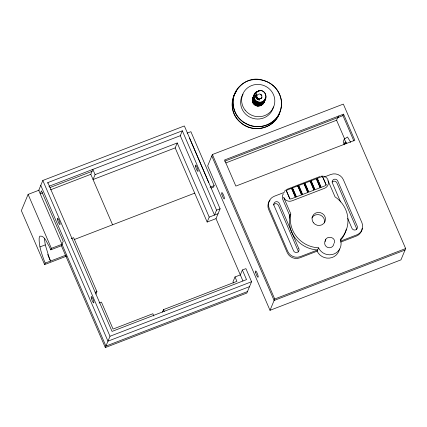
<?xml version="1.0" encoding="UTF-8"?>
<svg xmlns="http://www.w3.org/2000/svg" width="427" height="427" viewBox="0 0 427 427"><rect width="100%" height="100%" fill="white"/><g stroke="black" fill="none" stroke-linecap="round" stroke-linejoin="round"><path stroke-width="0.64" d="M264.623 99.694L264.521 100.724M264.649 99.774L264.521 100.799M256.392 92.312A6.042 5.716 31.5 0 0 254.796 93.668L253.889 95.84L254.241 98.509M256.889 95.91L256.862 96.022A2.818 2.711 22.6 0 0 256.808 96.758L257.497 98.247M265.397 98.242L265.413 97.479M265.162 98.813L265.044 99.576L263.843 100.889A6.021 5.861 11.5 0 1 260.427 102.24C257.961 102.427 255.431 101.012 254.407 98.744A6.047 5.69 18.9 0 1 255.063 93.027L256.568 91.725M254.257 94.671L253.473 96.523L253.446 98.68A6.047 5.69 19.4 0 0 253.894 100.062M264.329 101.034L263.31 103.59M234.215 109.851C238.842 124.791 258.799 131.655 271.551 122.496C281.11 116.315 284.307 102.715 278.831 92.824C272.052 78.814 251.316 74.837 240.139 85.832C228.381 96.091 232.026 116.662 245.658 123.456C258.847 131.575 278.639 123.6 281.121 107.956M281.137 107.887C283.176 97.553 277.24 86.617 267.846 82.096A24.419 23.474 22.6 0 0 263.763 80.479C238.987 71.779 220.636 107.374 240.988 122.795C253.163 133.907 275.634 128.287 279.813 111.975C276.493 124.417 261.943 131.516 249.912 127.561A24.419 23.474 22.6 0 1 245.835 125.949C235.741 121.14 229.763 108.864 233.046 98.034A24.419 23.474 22.6 0 1 234.588 94.1M265.327 98.76L265.146 99.507M334.352 243.059C336.305 236.686 325.684 234.861 325 241.458M265.044 99.576C264.409 102.523 262.215 105.464 258.959 105.506A6.005 5.829 10.1 0 1 257.956 105.464A6.047 5.775 9.5 0 1 253.51 102.832L252.832 101.466M264.468 100.975L264.126 101.898A6.015 5.877 28.8 0 1 263.656 102.597A6.01 5.861 18.1 0 1 262.963 103.361A6.047 5.877 9.7 0 1 259.328 104.855A6.111 5.941 10.4 0 1 258.89 104.871L255.442 103.83L253.28 101.3A6.042 5.69 18.7 0 1 253.969 95.653L254.295 95.28L253.35 96.614L252.864 98.269L253.286 101.162A6.042 5.759 9.9 0 0 258.132 104.743L261.463 104.257L263.982 102.101A6.042 5.903 28.4 0 0 264.905 99.288L264.612 100.788L263.833 102.026A6.053 5.887 10.6 0 1 263.133 102.731A6.042 5.866 9.3 0 1 258.319 104.092C255.944 103.798 253.809 101.978 253.248 99.63A6.042 5.684 19.3 0 1 254.262 94.943M264.452 101.103L263.891 102.459A6.015 5.877 27.8 0 1 263.422 103.158A6.037 5.887 16.6 0 1 259.098 105.448A6.117 5.946 10.4 0 1 258.655 105.442L255.431 104.535L253.078 101.93A6.042 5.684 19.1 0 1 253.734 96.219L253.894 96.027M256.894 95.904L257.55 94.757A2.466 2.37 22.6 0 1 257.977 94.404C261.127 92.243 263.123 97.569 261.164 98.472M234.546 94.068C232.582 99.075 232.501 104.743 234.209 109.835M257.967 91.57C263.859 87.45 268.834 97.34 264.067 101.461A6.053 5.887 9.8 0 1 258.639 103.547M261.335 98.295L261.879 97.452L261.041 98.626M39.289 190.09L28.107 194.402L21.35 210.634L44.621 264.591L66.687 256.093M242.92 280.918L216.009 218.629L220.102 208.792L184.368 125.944L42.817 180.472L38.724 190.309L105.917 346.094L247.468 291.566M47.6 183.22L47.856 182.591L182.329 130.785L216.564 210.153L214.514 215.069L180.285 135.706L182.329 130.785M44.621 264.591L45.241 263.112A18.404 3.576 68.9 0 1 43.933 259.926C41.43 253.024 38.921 245.824 39.145 238.389A31.032 6.026 68.9 0 1 39.908 236.136C44.579 235.234 46.799 242.862 49.009 246.027A18.462 3.587 68.9 0 1 50.765 249.838L61.381 245.744L63.223 241.319L41.451 190.842L40.223 193.794L42.583 192.881M50.765 249.838L51.379 248.359L28.107 194.402M112.568 224.789L90.796 174.307L92.846 169.391L95.098 174.611L93.049 179.532L175.182 147.891L177.226 142.97L95.098 174.611M95.894 294.102L96.913 291.641L73.641 237.684L71.282 238.592M233.446 282.973L232.971 281.873L235.015 276.952L240.326 274.908L242.371 269.992L245.909 268.626L251.562 281.724L246.854 293.039L105.304 347.573L110.011 336.257L42.817 180.472M212.4 154.531L207.693 165.841L270.008 310.312L400.942 259.872L405.65 248.557L343.335 104.087L212.4 154.531L274.716 299.001L270.008 310.312M187.159 133.128L190.89 131.692L214.162 185.649L213.548 187.122L211.189 188.035M162.463 312.1L163.482 309.639L236.916 281.35L235.015 276.952M216.009 218.629L207.159 222.035L209.209 217.119L177.226 142.97M344.754 139.175L336.588 120.243L337.869 117.169M338.045 117.516L338.659 116.037M343.554 114.153L354.816 140.264L235.848 186.092L224.586 159.981L343.554 114.153L342.94 115.632L224.586 161.225M350.684 142.324L347.498 136.987L344.237 139.223L343.212 141.684L344.189 144.817M318.537 247.82A11.892 11.433 22.6 0 0 333.898 254.017A11.892 11.433 22.6 0 0 340.298 239.435A28.993 27.872 22.6 0 0 335.04 196.858L327.936 180.397A6.282 6.037 22.6 0 1 324.627 188.27L291.892 200.877A6.282 6.037 22.6 0 1 283.704 197.439L290.803 213.9A28.993 27.872 22.6 0 0 318.537 247.82L317.138 251.177L299.813 257.855A9.666 9.293 22.6 0 1 287.211 252.56L268.679 209.598A9.666 9.293 22.6 0 1 270.094 200.066M325.507 240.289L325.806 239.574M317.458 250.425L317.138 251.177A11.892 11.433 22.6 0 0 329.372 258.116A11.892 11.433 22.6 0 0 339.518 249.032M265.14 99.55L263.165 101.84L260.24 102.87A6.042 5.866 10 0 1 258.933 102.827A6.047 5.775 9.5 0 1 254.166 99.448L253.926 98.845M253.686 95.845L253.056 98.199L253.521 100.596A6.042 5.759 9.9 0 0 258.367 104.183L261.698 103.697L264.217 101.541A6.042 5.903 26.8 0 0 265.13 98.888M284.334 191.467L285.583 190.084M253.691 95.835L254.236 95.013M265.044 99.55L265.69 97.58A6.047 5.909 28.2 0 1 264.398 100.751A6.079 5.909 10.4 0 1 264.238 100.932M254.38 94.5L254.689 94.116M263.304 103.596L261.393 105.298L258.725 106.067A6.005 5.85 10.7 0 1 257.604 106.029A6.047 5.786 8.6 0 1 253.264 103.398C251.85 101.359 251.978 98.37 253.723 96.555A6.026 5.695 30.6 0 1 253.894 96.39M254.764 93.737L253.691 96.128L253.921 98.84M253.43 96.934L252.619 98.359A6.047 5.69 18.2 0 0 252.33 99.39L252.325 101.124A6.037 5.684 18.7 0 0 252.795 102.683A6.042 5.754 10.4 0 0 253.558 103.873L254.956 105.138A6.058 5.775 9.9 0 0 255.81 105.597L257.833 106.126M253.435 96.929L253.761 96.55M254.775 93.732L255.618 92.883M253.862 96.102L252.64 98.536L252.832 101.466M264.238 100.937C262.605 102.832 259.755 103.467 257.449 102.539M261.324 95.136L261.698 95.611L260.758 94.548L261.676 95.557A7.691 7.681 -79.4 0 1 261.858 95.776L261.922 95.856M255.65 92.862L256.019 92.595M256.568 91.725L258.97 90.956M286.352 189.561L319.972 176.511M258.965 90.705L256.857 92.307L256.003 94.869A5.845 5.439 19.9 0 0 256.019 95.152L256.072 95.6M48.908 186.316L180.285 135.706M49.943 187.57L92.024 171.355M50.573 189.807L90.796 174.307M225.803 162.927L336.588 120.243M39.978 246.923L45.283 244.879L44.408 238.762M51.379 248.359L61.995 244.271M74.127 239.595L194.701 193.148M210.036 187.239L214.162 185.649M346.276 142.986L344.413 143.702L345.112 142.031L346.073 143.637M45.241 263.112L66.062 255.095M216.564 210.153L220.102 208.792M209.209 217.119L218.053 213.708M291.502 188.312L287.963 189.679A4.975 4.782 22.6 0 0 286.346 190.709L289.906 198.961A4.975 4.782 22.6 0 0 291.828 198.635L295.367 197.269A3.864 0.753 68.9 0 0 294.475 194.723L292.602 190.367A3.864 0.753 68.9 0 0 291.502 188.312L295.367 197.269M292.388 187.971L297.699 185.926A3.864 0.753 68.9 0 1 298.793 187.981L300.672 192.337A3.864 0.753 68.9 0 1 301.558 194.883L296.253 196.927L292.388 187.971A3.864 0.753 68.9 0 1 293.482 190.031L295.361 194.381A3.864 0.753 68.9 0 1 296.253 196.927M298.58 185.585L303.891 183.541A3.864 0.753 68.9 0 1 304.985 185.596L306.864 189.951A3.864 0.753 68.9 0 1 307.755 192.497L302.444 194.541L298.58 185.585A3.864 0.753 68.9 0 1 299.679 187.645L301.553 191.995A3.864 0.753 68.9 0 1 302.444 194.541M304.777 183.199L310.082 181.155A3.864 0.753 68.9 0 1 311.176 183.215L313.055 187.565A3.864 0.753 68.9 0 1 313.946 190.111L308.636 192.155L304.777 183.199A3.864 0.753 68.9 0 1 305.871 185.259L307.75 189.609A3.864 0.753 68.9 0 1 308.636 192.155M310.968 180.813L316.274 178.769A3.864 0.753 68.9 0 1 317.373 180.829L319.247 185.179A3.864 0.753 68.9 0 1 320.138 187.725L314.832 189.769L310.968 180.813A3.864 0.753 68.9 0 1 312.062 182.873L313.941 187.223A3.864 0.753 68.9 0 1 314.832 189.769M318.19 180.818L317.16 178.427L320.698 177.066A4.975 4.782 22.6 0 1 322.62 176.735L326.18 184.987A4.975 4.782 22.6 0 1 324.563 186.023L321.024 187.384L319.994 184.998M284.35 192.38L274.283 196.255A9.666 9.293 22.6 0 0 269.191 208.365L287.723 251.327A9.666 9.293 22.6 0 0 300.325 256.622L317.651 249.95A28.993 27.872 22.6 0 1 289.917 216.03L282.818 199.569A6.282 6.037 22.6 0 1 283.405 193.789M324.232 177.013L330.802 174.483A9.666 9.293 22.6 0 1 343.404 179.778L361.936 222.739A9.666 9.293 22.6 0 1 356.839 234.85L340.655 241.084M95.146 292.324L96.913 291.641M99.059 302.994L101.418 302.086L113.059 329.062L152.866 313.728L153.869 316.049M340.767 242.077L356.331 236.078A9.666 9.293 22.6 0 0 362.155 228.402M110.011 336.257L251.562 281.724M249.512 286.645L107.962 341.173L40.773 185.393M274.716 299.001L405.65 248.557M405.036 250.035L274.102 300.475L211.787 156.004M258.975 90.705L261.441 90.604A3.934 3.731 33.8 0 1 261.687 90.668A6.042 5.861 33.9 0 1 265.525 94.175M259.531 99.576L258.783 99.683A3.608 3.437 -1.8 0 1 258.105 99.635L257.62 99.416A4.307 4.083 6 0 1 255.976 97.799L255.901 97.639M320.949 176.223L322.796 176.105L324.611 176.532M257.833 106.126L260.625 105.725L262.786 104.263A6.042 5.871 9.8 0 0 263.064 103.937A6.042 5.903 29 0 0 264.318 100.953M259.696 100.094L259.525 100.078A4.131 3.923 4.5 0 1 256.269 97.762A4.131 3.843 19.2 0 1 256.446 94.26M258.954 99.048L260.977 98.61L258.831 99.021M258.634 103.547C256.227 103.265 254.049 101.445 253.483 99.069A6.042 5.679 20.5 0 1 254.497 94.378M258.693 98.995L257.572 98.381M258.452 98.92L257.999 98.68M325.454 176.943L326.911 178.107L328 179.762M255.8 101.599L255.047 100.884M255.565 102.165L254.812 101.45M257.524 98.274L257.887 98.621L256.84 97.009M254.754 100.414L254.204 99.512M286.346 190.709L289.906 198.961M344.237 139.223L346.745 143.429M342.796 115.295L353.866 140.963M340.581 201.939L332.414 182.996A2.898 2.786 22.6 0 1 333.941 179.367A2.898 2.786 22.6 0 1 337.72 180.952L357.239 226.209A2.898 2.786 22.6 0 1 355.712 229.843A2.898 2.786 22.6 0 1 351.933 228.253L347.706 218.453M322.62 176.735L326.18 184.987M318.707 182.014L319.476 183.802M316.274 178.769L320.138 187.725M310.082 181.155L313.946 190.111M303.891 183.541L307.755 192.497M297.699 185.926L301.558 194.883M189.492 138.017L208.75 182.66M242.371 269.992L246.523 279.61L112.05 331.411L47.856 182.591M175.182 147.891L207.159 222.035M163.482 309.639L164.235 311.379M61.381 245.744L105.304 347.573M47.669 254.401L50.546 261.068A18.404 3.576 68.9 0 1 49.244 257.876L45.283 244.879M254.246 98.514L254.988 99.849A6.047 5.77 9.7 0 0 259.285 102.288A6.042 5.877 10.6 0 0 260.475 102.304C264.132 102.149 266.923 98.141 265.669 94.677A6.021 5.887 27.7 0 0 265.487 94.186M289.303 218.042A28.278 27.184 22.6 0 1 290.216 214.226M311.902 217.914A6.768 6.501 22.6 0 1 324.392 222.905M346.334 229.075A28.993 27.872 22.6 0 1 340.687 240.166M273.323 205.035A2.898 2.786 22.6 0 1 278.511 205.414L298.03 250.67A2.898 2.786 22.6 0 1 298.259 251.903M356.646 229.411A2.898 2.786 22.6 0 0 356.422 228.178L336.903 182.921A2.898 2.786 22.6 0 0 332.083 182.035M333.877 243.593A4.638 4.457 22.6 0 1 327.893 247.527A4.638 4.457 22.6 0 1 325.374 240.775M321.024 187.384A3.864 0.753 68.9 0 0 320.133 184.838L318.254 180.488A3.864 0.753 68.9 0 0 317.16 178.427M254.124 95.824A6.031 5.706 31.2 0 1 254.3 95.659M265.45 97.548A6.047 5.914 26.1 0 1 264.164 101.311M264.158 101.311A6.079 5.903 8.8 0 1 264.003 101.498C262.375 103.398 259.52 104.028 257.214 103.104A6.047 5.77 9.7 0 1 253.9 100.067M255.058 93.775A5.999 5.674 31.2 0 1 255.191 93.662M254.503 94.378A5.973 5.642 30.1 0 1 254.722 94.116M256.28 95.05A4.131 3.896 36 0 1 256.387 94.933M254.118 99.502A6.047 5.7 18 0 1 253.675 98.114L253.787 95.648L255.191 92.91A6.042 5.711 31.1 0 1 258.943 91.031M256.136 94.981A4.131 3.838 18.9 0 1 256.403 94.586M255.874 97.65A5.193 4.852 25 0 1 255.928 94.719M273.445 106.867A16.701 16.055 22.6 0 1 251.017 117.692A16.701 16.055 22.6 0 1 243.064 94.1M235.101 93.155L234.588 94.105L235.128 93.161M236.291 91.282L235.667 92.211L236.318 91.293M298.852 248.701L279.333 203.449A2.898 2.786 22.6 0 0 275.548 201.859A2.898 2.786 22.6 0 0 274.022 205.494L293.541 250.745A2.898 2.786 22.6 0 0 297.32 252.336A2.898 2.786 22.6 0 0 298.852 248.701M221.853 194.141A3.384 0.657 68.9 0 0 224.212 198.902A3.384 0.657 68.9 0 0 223.075 194.162A3.384 0.657 68.9 0 0 221.853 194.141M255.65 272.501A3.384 0.657 68.9 0 0 258.009 277.256A3.384 0.657 68.9 0 0 256.873 272.517A3.384 0.657 68.9 0 0 255.65 272.501M313.391 222.729A6.768 6.501 22.6 0 0 324.958 221.672A6.768 6.501 22.6 0 0 317.955 212.427A6.768 6.501 22.6 0 0 313.391 222.729M245.125 110.139A16.701 16.055 22.6 0 0 273.611 107.028A16.701 16.055 22.6 0 0 255.906 84.509A16.701 16.055 22.6 0 0 245.125 110.139M57.56 219.782A3.384 0.657 68.9 0 0 59.919 224.543A3.384 0.657 68.9 0 0 58.782 219.804A3.384 0.657 68.9 0 0 57.56 219.782M91.357 298.142A3.384 0.657 68.9 0 0 93.716 302.898A3.384 0.657 68.9 0 0 92.579 298.163A3.384 0.657 68.9 0 0 91.357 298.142M195.571 166.615A3.384 0.657 68.9 0 0 197.931 171.371A3.384 0.657 68.9 0 0 196.794 166.637A3.384 0.657 68.9 0 0 195.571 166.615"/></g></svg>
